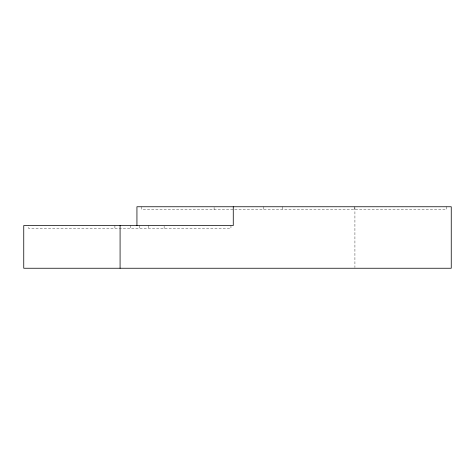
<?xml version="1.0" encoding="UTF-8"?>
<svg xmlns="http://www.w3.org/2000/svg" width="475" height="475" viewBox="0 0 475 475"><rect width="100%" height="100%" fill="white"/><g stroke="black" fill="none" stroke-linecap="round" stroke-linejoin="round"><path stroke-width="0.36" stroke-dasharray="2.38 1.78" d="M446.423 206.756L446.423 209.6L141.764 209.6L141.764 206.756M354.92 207.492L354.92 267.508M354.718 206.756L354.718 209.6M282.631 206.756L282.631 209.6M263.18 206.756L263.18 209.6M230.951 225.542L230.951 228.392L28.577 228.392L28.577 225.542M214.106 207.462L214.106 209.6M164.124 226.254L164.124 228.392M148.521 225.542L148.521 228.392M139.246 225.542L139.246 228.392M130.518 225.542L130.518 228.392M114.914 225.542L114.914 228.392"/><path stroke-width="0.71" d="M233.267 206.756L233.267 225.542L23.75 225.542L23.75 268.244L451.25 268.244L451.25 206.756L136.937 206.756L136.937 225.542M120.08 225.542L120.08 268.244"/></g></svg>
